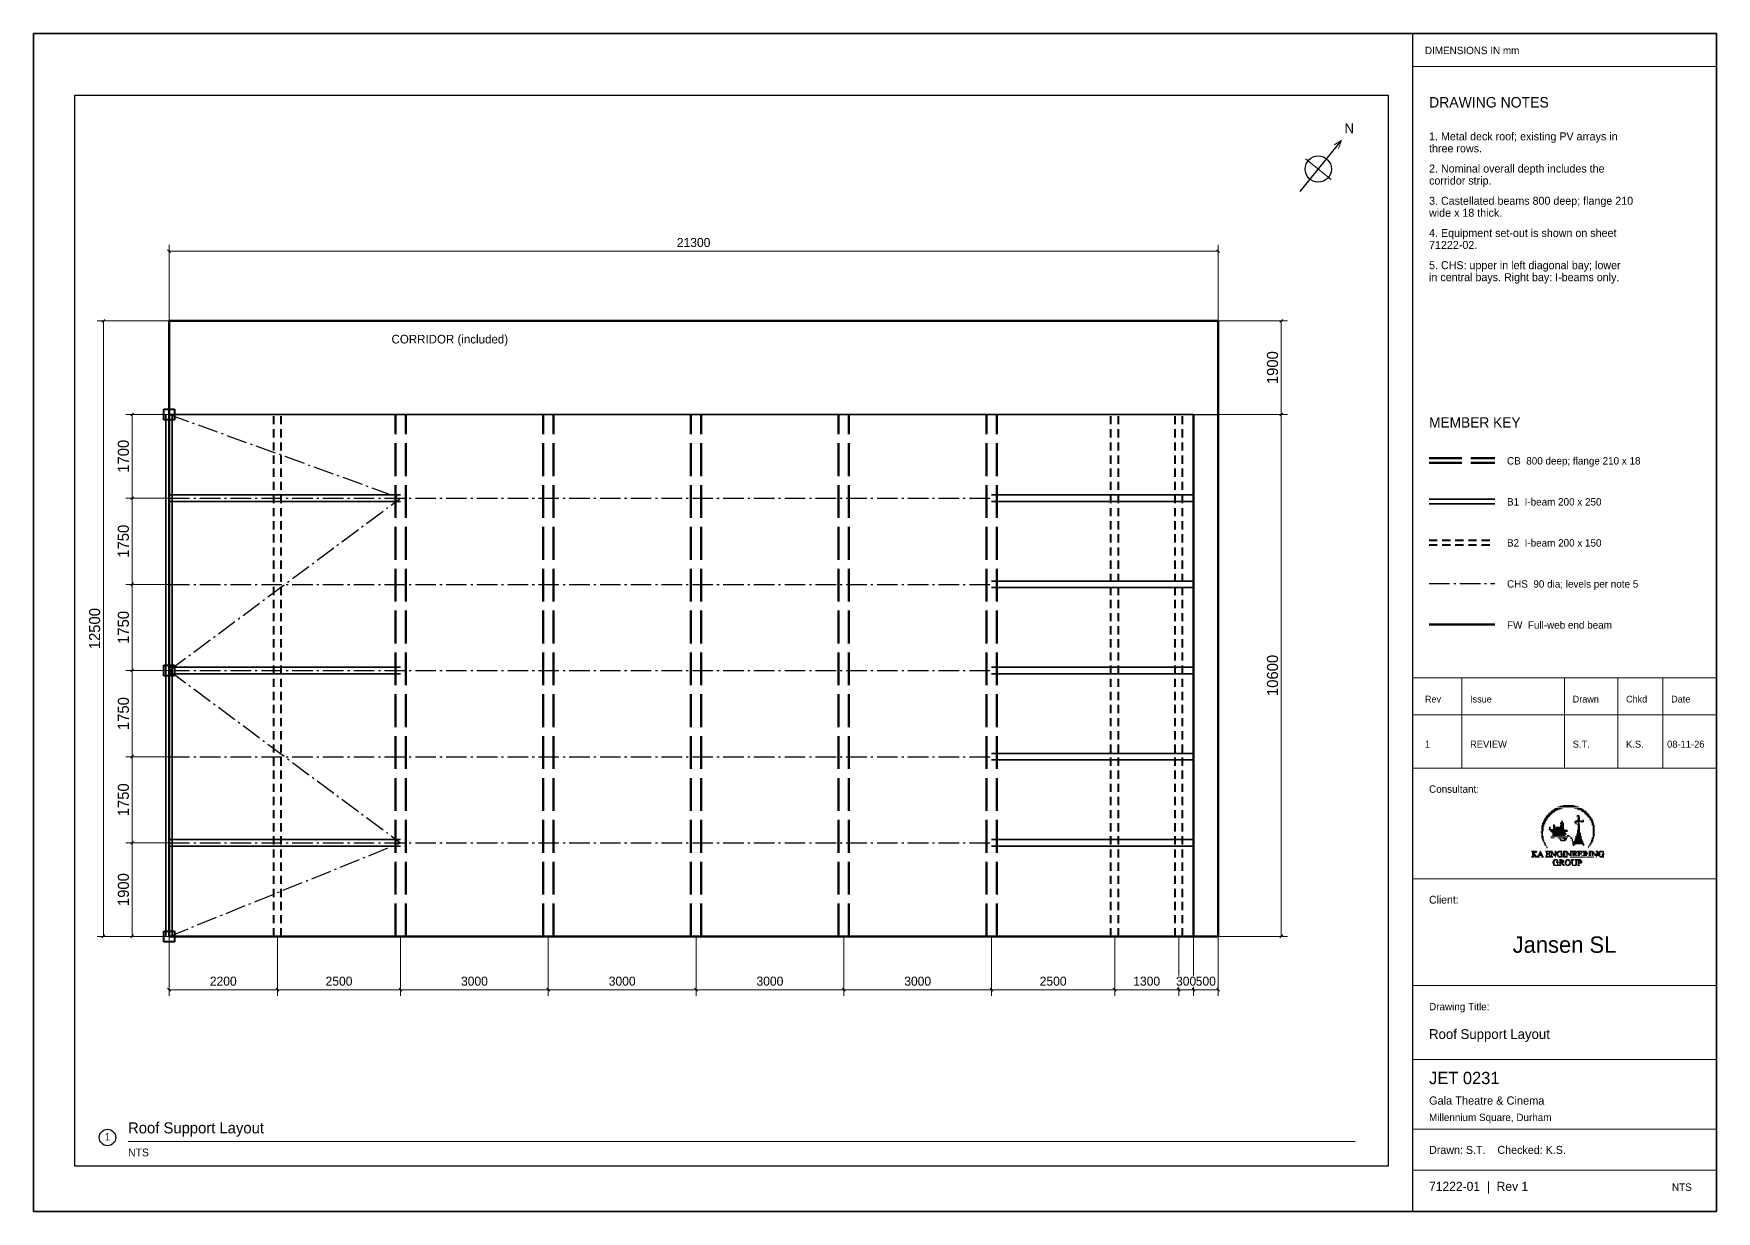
# Model space of a CAD drawing. Header units: millimetres. Extents: x 5 to 1315, y 5 to 292.
# Drawn here: x 5 to 415, y 5 to 292 of the extents above; entities that cross this region are included whole.
import ezdxf
from ezdxf.enums import TextEntityAlignment as Align

# ---------------------------------------------------------------- set-up
doc = ezdxf.new("R2010")
doc.units = ezdxf.units.MM
for name, pattern in [('B2_SHORT_DASH', [3.2, 2, -1.2]), ('CB_LONG_DASH', [10.2, 8, -2.2]), ('CHS_DASH_DOT', [7.5, 5, -1, 0.5, -1])]:
    doc.linetypes.add(name, pattern=pattern)
for name, color, linetype in [('B2_BEAMS', 7, 'Continuous'), ('CASTELLATED', 7, 'Continuous'), ('CHS_BRACES', 7, 'Continuous'), ('DIMENSIONS', 7, 'Continuous'), ('EXISTING', 7, 'Continuous'), ('FRAME', 7, 'Continuous'), ('FULL_WEB', 7, 'Continuous'), ('I_BEAMS', 7, 'Continuous'), ('REFERENCE', 7, 'Continuous'), ('TEXT', 7, 'Continuous')]:
    doc.layers.add(name, color=color, linetype=linetype)

# ---------------------------------------------------------------- blocks, each defined once
blk = doc.blocks.new('SHEET_01')
at = {"layer": 'B2_BEAMS', "color": 7, "linetype": 'B2_SHORT_DASH', "lineweight": 40}
for p, q in [((63.5, 72), (63.5, 199.2)), ((65.3, 72), (65.3, 199.2)), ((267.5, 72), (267.5, 199.2)), ((269.3, 72), (269.3, 199.2)), ((283.1, 72), (283.1, 199.2)), ((284.9, 72), (284.9, 199.2)), ((345, 168.55), (361, 168.55)), ((345, 167.45), (361, 167.45))]:
    blk.add_line(p, q, dxfattribs=at)
at = {"layer": 'CASTELLATED', "color": 7, "linetype": 'CB_LONG_DASH', "lineweight": 50}
for p, q in [((93.14, 72), (93.14, 199.2)), ((95.66, 72), (95.66, 199.2)), ((129.14, 72), (129.14, 199.2)), ((131.66, 72), (131.66, 199.2)), ((165.14, 72), (165.14, 199.2)), ((167.66, 72), (167.66, 199.2)), ((201.14, 72), (201.14, 199.2)), ((203.66, 72), (203.66, 199.2)), ((237.14, 72), (237.14, 199.2)), ((239.66, 72), (239.66, 199.2)), ((345, 188.55), (361, 188.55)), ((345, 187.45), (361, 187.45))]:
    blk.add_line(p, q, dxfattribs=at)
at = {"layer": 'CHS_BRACES', "color": 7, "linetype": 'CHS_DASH_DOT', "lineweight": 30}
for p, q in [((38, 199.2), (94.4, 178.8)), ((38, 178.8), (238.4, 178.8)), ((38, 136.8), (94.4, 178.8)), ((38, 157.8), (238.4, 157.8)), ((345, 158), (361, 158)), ((38, 136.8), (238.4, 136.8)), ((38, 136.8), (94.4, 94.8)), ((38, 115.8), (238.4, 115.8)), ((38, 94.8), (238.4, 94.8)), ((38, 72), (94.4, 94.8))]:
    blk.add_line(p, q, dxfattribs=at)
at = {"layer": 'DIMENSIONS', "color": 7, "linetype": 'Continuous', "lineweight": 13}
for p, q in [((37.65, 239.35), (38.35, 238.65)), ((38, 222), (38, 240.5)), ((38, 239), (293.6, 239)), ((293.25, 239.35), (293.95, 238.65)), ((293.6, 222), (293.6, 240.5)), ((38, 222), (20.5, 222)), ((21.65, 221.65), (22.35, 222.35)), ((22, 222), (22, 72)), ((293.6, 222), (310.5, 222)), ((308.65, 221.65), (309.35, 222.35)), ((309, 199.2), (309, 222)), ((38, 199.2), (27.5, 199.2)), ((28.65, 198.85), (29.35, 199.55)), ((29, 178.8), (29, 199.2)), ((293.6, 199.2), (310.5, 199.2)), ((293.6, 199.2), (310.5, 199.2)), ((308.65, 198.85), (309.35, 199.55)), ((308.65, 198.85), (309.35, 199.55)), ((309, 72), (309, 199.2)), ((38, 178.8), (27.5, 178.8)), ((38, 178.8), (27.5, 178.8)), ((28.65, 178.45), (29.35, 179.15)), ((28.65, 178.45), (29.35, 179.15)), ((29, 157.8), (29, 178.8)), ((38, 157.8), (27.5, 157.8)), ((38, 157.8), (27.5, 157.8)), ((28.65, 157.45), (29.35, 158.15)), ((28.65, 157.45), (29.35, 158.15)), ((29, 136.8), (29, 157.8)), ((38, 136.8), (27.5, 136.8)), ((38, 136.8), (27.5, 136.8)), ((28.65, 136.45), (29.35, 137.15)), ((28.65, 136.45), (29.35, 137.15)), ((29, 115.8), (29, 136.8)), ((38, 115.8), (27.5, 115.8)), ((38, 115.8), (27.5, 115.8)), ((28.65, 115.45), (29.35, 116.15)), ((28.65, 115.45), (29.35, 116.15)), ((29, 94.8), (29, 115.8)), ((38, 94.8), (27.5, 94.8)), ((38, 94.8), (27.5, 94.8)), ((28.65, 94.45), (29.35, 95.15)), ((28.65, 94.45), (29.35, 95.15)), ((29, 72), (29, 94.8)), ((38, 72), (20.5, 72)), ((21.65, 71.65), (22.35, 72.35)), ((38, 72), (27.5, 72)), ((28.65, 71.65), (29.35, 72.35)), ((38, 72), (38, 57.5)), ((64.4, 72), (64.4, 57.5)), ((64.4, 72), (64.4, 57.5)), ((94.4, 72), (94.4, 57.5)), ((94.4, 72), (94.4, 57.5)), ((130.4, 72), (130.4, 57.5)), ((130.4, 72), (130.4, 57.5)), ((166.4, 72), (166.4, 57.5)), ((166.4, 72), (166.4, 57.5)), ((202.4, 72), (202.4, 57.5)), ((202.4, 72), (202.4, 57.5)), ((238.4, 72), (238.4, 57.5)), ((238.4, 72), (238.4, 57.5)), ((268.4, 72), (268.4, 57.5)), ((268.4, 72), (268.4, 57.5)), ((284, 72), (284, 62.48)), ((284, 72), (284, 62.48)), ((287.6, 72), (287.6, 62.48)), ((287.6, 72), (287.6, 62.48)), ((293.6, 72), (310.5, 72)), ((293.6, 72), (293.6, 57.5)), ((308.65, 71.65), (309.35, 72.35)), ((37.65, 59.35), (38.35, 58.65)), ((38, 59), (64.4, 59)), ((64.05, 59.35), (64.75, 58.65)), ((64.05, 59.35), (64.75, 58.65)), ((64.4, 59), (94.4, 59)), ((94.05, 59.35), (94.75, 58.65)), ((94.05, 59.35), (94.75, 58.65)), ((94.4, 59), (130.4, 59)), ((130.05, 59.35), (130.75, 58.65)), ((130.05, 59.35), (130.75, 58.65)), ((130.4, 59), (166.4, 59)), ((166.05, 59.35), (166.75, 58.65)), ((166.05, 59.35), (166.75, 58.65)), ((166.4, 59), (202.4, 59)), ((202.05, 59.35), (202.75, 58.65)), ((202.05, 59.35), (202.75, 58.65)), ((202.4, 59), (238.4, 59)), ((238.05, 59.35), (238.75, 58.65)), ((238.05, 59.35), (238.75, 58.65)), ((238.4, 59), (268.4, 59)), ((268.05, 59.35), (268.75, 58.65)), ((268.05, 59.35), (268.75, 58.65)), ((268.4, 59), (284, 59)), ((283.65, 59.35), (284.35, 58.65)), ((283.65, 59.35), (284.35, 58.65)), ((284, 59.75), (284, 57.5)), ((284, 59.75), (284, 57.5)), ((284, 59), (287.6, 59)), ((287.25, 59.35), (287.95, 58.65)), ((287.25, 59.35), (287.95, 58.65)), ((287.6, 59.75), (287.6, 57.5)), ((287.6, 59.75), (287.6, 57.5)), ((287.6, 59), (293.6, 59)), ((293.25, 59.35), (293.95, 58.65))]:
    blk.add_line(p, q, dxfattribs=at)
at = {"layer": 'EXISTING', "color": 7, "linetype": 'Continuous', "lineweight": 70}
for p, q in [((293.6, 222), (38, 222)), ((38, 222), (38, 72)), ((293.6, 72), (293.6, 222)), ((38, 72), (293.6, 72))]:
    blk.add_line(p, q, dxfattribs=at)
at = {"layer": 'FRAME', "color": 7, "linetype": 'Continuous', "lineweight": 35}
for p, q in [((5, 292), (415, 292)), ((5, 5), (5, 292)), ((415, 292), (415, 5)), ((415, 5), (5, 5))]:
    blk.add_line(p, q, dxfattribs=at)
at = {"layer": 'FRAME', "color": 7, "linetype": 'Continuous', "lineweight": 30}
blk.add_line((341, 292), (341, 5), dxfattribs=at)
at = {"layer": 'FRAME', "color": 7, "linetype": 'Continuous', "lineweight": 18}
blk.add_line((341, 284), (415, 284), dxfattribs=at)
at = {"layer": 'FRAME', "color": 7, "linetype": 'Continuous', "lineweight": 25}
for p, q in [((15, 277), (335, 277)), ((15, 16), (15, 277)), ((335, 277), (335, 16)), ((313.59, 253.56), (323.66, 265.99)), ((335, 16), (15, 16))]:
    blk.add_line(p, q, dxfattribs=at)
at = {"layer": 'FRAME', "color": 7, "linetype": 'Continuous', "lineweight": 20}
for p, q in [((323.66, 265.99), (321.86, 264.88)), ((323.66, 265.99), (322.95, 264)), ((341, 135), (415, 135)), ((341, 126), (415, 126)), ((341, 113), (415, 113)), ((341, 86), (415, 86)), ((341, 60), (415, 60)), ((341, 42), (415, 42)), ((341, 25), (415, 25)), ((341, 15), (415, 15))]:
    blk.add_line(p, q, dxfattribs=at)
at = {"layer": 'FRAME', "color": 7, "linetype": 'Continuous', "lineweight": 15}
for p, q in [((314.89, 261.52), (321.11, 256.48)), ((353, 135), (353, 113)), ((378, 135), (378, 113)), ((391, 135), (391, 113)), ((402, 135), (402, 113)), ((28, 22), (327, 22))]:
    blk.add_line(p, q, dxfattribs=at)
at = {"layer": 'FRAME', "color": 7, "linetype": 'Continuous', "lineweight": 40}
for p, q in [((36.7, 200.5), (39.3, 200.5)), ((36.7, 197.9), (36.7, 200.5)), ((39.3, 197.9), (36.7, 197.9)), ((39.3, 200.5), (39.3, 197.9)), ((36.7, 138.1), (39.3, 138.1)), ((36.7, 135.5), (36.7, 138.1)), ((39.3, 135.5), (36.7, 135.5)), ((39.3, 138.1), (39.3, 135.5)), ((36.7, 73.3), (39.3, 73.3)), ((36.7, 70.7), (36.7, 73.3)), ((39.3, 70.7), (36.7, 70.7)), ((39.3, 73.3), (39.3, 70.7))]:
    blk.add_line(p, q, dxfattribs=at)
at = {"layer": 'FRAME'}
for centre, radius in [((318, 259), 3.2), ((23, 23), 2)]:
    blk.add_circle(centre, radius, dxfattribs=at)
at = {"layer": 'FRAME', "color": 7}
for points in [[(374.63, 102.54), (375.76, 102.54), (374.63, 102.36), (375.76, 102.36)], [(374.82, 102.73), (376.14, 102.73), (374.82, 102.54), (376.14, 102.54)], [(375.01, 102.92), (376.52, 102.92), (375.01, 102.73), (376.52, 102.73)], [(375.38, 103.11), (377.08, 103.11), (375.38, 102.92), (377.08, 102.92)], [(375.57, 103.3), (377.65, 103.3), (375.57, 103.11), (377.65, 103.11)], [(375.95, 103.49), (381.81, 103.49), (375.95, 103.3), (381.81, 103.3)], [(376.33, 103.68), (381.43, 103.68), (376.33, 103.49), (381.43, 103.49)], [(376.89, 103.87), (380.86, 103.87), (376.89, 103.68), (380.86, 103.68)], [(377.65, 104.06), (380.29, 104.06), (377.65, 103.87), (380.29, 103.87)], [(380.29, 103.3), (382.18, 103.3), (380.29, 103.11), (382.18, 103.11)], [(381.05, 103.11), (382.56, 103.11), (381.05, 102.92), (382.56, 102.92)], [(381.43, 102.92), (382.75, 102.92), (381.43, 102.73), (382.75, 102.73)], [(381.99, 102.73), (383.13, 102.73), (381.99, 102.54), (383.13, 102.54)], [(382.18, 102.54), (383.32, 102.54), (382.18, 102.36), (383.32, 102.36)], [(372.36, 99.14), (373.12, 99.14), (372.36, 98.96), (373.12, 98.96)], [(372.36, 98.96), (373.12, 98.96), (372.36, 98.77), (373.12, 98.77)], [(372.36, 98.77), (372.93, 98.77), (372.36, 98.58), (372.93, 98.58)], [(372.36, 98.58), (372.93, 98.58), (372.36, 98.39), (372.93, 98.39)], [(372.55, 99.71), (373.31, 99.71), (372.55, 99.52), (373.31, 99.52)], [(372.55, 99.52), (373.31, 99.52), (372.55, 99.33), (373.31, 99.33)], [(372.55, 99.33), (373.12, 99.33), (372.55, 99.14), (373.12, 99.14)], [(372.74, 100.09), (373.49, 100.09), (372.74, 99.9), (373.49, 99.9)], [(372.74, 99.9), (373.31, 99.9), (372.74, 99.71), (373.31, 99.71)], [(372.93, 100.47), (373.68, 100.47), (372.93, 100.28), (373.68, 100.28)], [(372.93, 100.28), (373.68, 100.28), (372.93, 100.09), (373.68, 100.09)], [(373.12, 100.84), (373.87, 100.84), (373.12, 100.66), (373.87, 100.66)], [(373.12, 100.66), (373.87, 100.66), (373.12, 100.47), (373.87, 100.47)], [(373.31, 101.22), (374.25, 101.22), (373.31, 101.03), (374.25, 101.03)], [(373.31, 101.03), (374.06, 101.03), (373.31, 100.84), (374.06, 100.84)], [(373.49, 101.41), (374.44, 101.41), (373.49, 101.22), (374.44, 101.22)], [(373.68, 101.6), (374.63, 101.6), (373.68, 101.41), (374.63, 101.41)], [(373.87, 101.79), (374.82, 101.79), (373.87, 101.6), (374.82, 101.6)], [(374.06, 102.17), (375.19, 102.17), (374.06, 101.98), (375.19, 101.98)], [(374.06, 101.98), (375.01, 101.98), (374.06, 101.79), (375.01, 101.79)], [(374.25, 98.77), (374.63, 98.77), (374.25, 98.58), (374.63, 98.58)], [(374.25, 98.58), (374.63, 98.58), (374.25, 98.39), (374.63, 98.39)], [(374.44, 102.36), (375.57, 102.36), (374.44, 102.17), (375.57, 102.17)], [(375.19, 99.33), (375.57, 99.33), (375.19, 99.14), (375.57, 99.14)], [(375.19, 99.14), (375.76, 99.14), (375.19, 98.96), (375.76, 98.96)], [(375.19, 98.96), (375.76, 98.96), (375.19, 98.77), (375.76, 98.77)], [(375.19, 98.77), (375.76, 98.77), (375.19, 98.58), (375.76, 98.58)], [(375.19, 98.58), (377.84, 98.58), (375.19, 98.39), (377.84, 98.39)], [(375.95, 98.77), (377.84, 98.77), (375.95, 98.58), (377.84, 98.58)], [(376.89, 99.71), (377.84, 99.71), (376.89, 99.52), (377.84, 99.52)], [(376.89, 99.52), (377.84, 99.52), (376.89, 99.33), (377.84, 99.33)], [(376.89, 99.14), (377.84, 99.14), (376.89, 98.96), (377.84, 98.96)], [(376.89, 98.96), (377.84, 98.96), (376.89, 98.77), (377.84, 98.77)], [(377.08, 99.9), (377.65, 99.9), (377.08, 99.71), (377.65, 99.71)], [(377.08, 99.33), (377.84, 99.33), (377.08, 99.14), (377.84, 99.14)], [(377.27, 100.28), (377.46, 100.28), (377.27, 100.09), (377.46, 100.09)], [(377.27, 100.09), (377.65, 100.09), (377.27, 99.9), (377.65, 99.9)], [(380.29, 99.9), (381.05, 99.9), (380.29, 99.71), (381.05, 99.71)], [(380.48, 100.09), (382.75, 100.09), (380.48, 99.9), (382.75, 99.9)], [(380.48, 99.71), (380.86, 99.71), (380.48, 99.52), (380.86, 99.52)], [(380.67, 100.28), (382.18, 100.28), (380.67, 100.09), (382.18, 100.09)], [(380.67, 99.52), (381.05, 99.52), (380.67, 99.33), (381.05, 99.33)], [(380.86, 101.41), (381.62, 101.41), (380.86, 101.22), (381.62, 101.22)], [(381.05, 101.6), (381.62, 101.6), (381.05, 101.41), (381.62, 101.41)], [(381.05, 100.47), (381.81, 100.47), (381.05, 100.28), (381.81, 100.28)], [(381.05, 99.33), (381.81, 99.33), (381.05, 99.14), (381.81, 99.14)], [(381.24, 101.22), (381.81, 101.22), (381.24, 101.03), (381.81, 101.03)], [(381.24, 101.03), (381.81, 101.03), (381.24, 100.84), (381.81, 100.84)], [(381.24, 100.84), (381.81, 100.84), (381.24, 100.66), (381.81, 100.66)], [(381.24, 100.66), (381.81, 100.66), (381.24, 100.47), (381.81, 100.47)], [(381.24, 99.9), (381.62, 99.9), (381.24, 99.71), (381.62, 99.71)], [(381.24, 99.71), (381.81, 99.71), (381.24, 99.52), (381.81, 99.52)], [(381.24, 99.52), (381.62, 99.52), (381.24, 99.33), (381.62, 99.33)], [(381.24, 99.14), (381.81, 99.14), (381.24, 98.96), (381.81, 98.96)], [(381.24, 98.96), (381.81, 98.96), (381.24, 98.77), (381.81, 98.77)], [(381.24, 98.77), (381.81, 98.77), (381.24, 98.58), (381.81, 98.58)], [(381.24, 98.58), (381.81, 98.58), (381.24, 98.39), (381.81, 98.39)], [(381.99, 99.9), (382.56, 99.9), (381.99, 99.71), (382.56, 99.71)], [(382.37, 100.47), (382.75, 100.47), (382.37, 100.28), (382.75, 100.28)], [(382.37, 100.28), (382.75, 100.28), (382.37, 100.09), (382.75, 100.09)], [(382.56, 102.36), (383.51, 102.36), (382.56, 102.17), (383.51, 102.17)], [(382.75, 102.17), (383.69, 102.17), (382.75, 101.98), (383.69, 101.98)], [(382.94, 101.98), (383.88, 101.98), (382.94, 101.79), (383.88, 101.79)], [(383.13, 101.79), (384.07, 101.79), (383.13, 101.6), (384.07, 101.6)], [(383.32, 101.6), (384.07, 101.6), (383.32, 101.41), (384.07, 101.41)], [(383.51, 101.41), (384.26, 101.41), (383.51, 101.22), (384.26, 101.22)], [(383.69, 101.22), (384.45, 101.22), (383.69, 101.03), (384.45, 101.03)], [(383.88, 101.03), (384.64, 101.03), (383.88, 100.84), (384.64, 100.84)], [(384.07, 100.84), (384.64, 100.84), (384.07, 100.66), (384.64, 100.66)], [(384.07, 100.66), (384.83, 100.66), (384.07, 100.47), (384.83, 100.47)], [(384.26, 100.47), (384.83, 100.47), (384.26, 100.28), (384.83, 100.28)], [(384.26, 100.28), (385.02, 100.28), (384.26, 100.09), (385.02, 100.09)], [(384.45, 100.09), (385.02, 100.09), (384.45, 99.9), (385.02, 99.9)], [(384.45, 99.9), (385.02, 99.9), (384.45, 99.71), (385.02, 99.71)], [(384.64, 99.71), (385.21, 99.71), (384.64, 99.52), (385.21, 99.52)], [(384.64, 99.52), (385.21, 99.52), (384.64, 99.33), (385.21, 99.33)], [(384.64, 99.33), (385.21, 99.33), (384.64, 99.14), (385.21, 99.14)], [(384.64, 99.14), (385.39, 99.14), (384.64, 98.96), (385.39, 98.96)], [(384.83, 98.96), (385.39, 98.96), (384.83, 98.77), (385.39, 98.77)], [(384.83, 98.77), (385.39, 98.77), (384.83, 98.58), (385.39, 98.58)], [(384.83, 98.58), (385.39, 98.58), (384.83, 98.39), (385.39, 98.39)], [(372.17, 97.63), (372.74, 97.63), (372.17, 97.44), (372.74, 97.44)], [(372.17, 97.44), (372.74, 97.44), (372.17, 97.26), (372.74, 97.26)], [(372.36, 98.39), (372.93, 98.39), (372.36, 98.2), (372.93, 98.2)], [(372.36, 98.2), (372.93, 98.2), (372.36, 98.01), (372.93, 98.01)], [(372.36, 98.01), (372.93, 98.01), (372.36, 97.82), (372.93, 97.82)], [(372.36, 97.82), (372.93, 97.82), (372.36, 97.63), (372.93, 97.63)], [(372.36, 97.26), (372.74, 97.26), (372.36, 97.07), (372.74, 97.07)], [(372.36, 97.07), (372.74, 97.07), (372.36, 96.88), (372.74, 96.88)], [(372.36, 96.88), (372.74, 96.88), (372.36, 96.69), (372.74, 96.69)], [(372.36, 96.69), (372.74, 96.69), (372.36, 96.5), (372.74, 96.5)], [(372.36, 96.5), (372.93, 96.5), (372.36, 96.31), (372.93, 96.31)], [(372.36, 96.31), (372.93, 96.31), (372.36, 96.12), (372.93, 96.12)], [(372.36, 96.12), (372.93, 96.12), (372.36, 95.93), (372.93, 95.93)], [(372.55, 95.93), (372.93, 95.93), (372.55, 95.74), (372.93, 95.74)], [(372.55, 95.74), (372.93, 95.74), (372.55, 95.56), (372.93, 95.56)], [(372.55, 95.56), (373.12, 95.56), (372.55, 95.37), (373.12, 95.37)], [(372.74, 95.37), (373.12, 95.37), (372.74, 95.18), (373.12, 95.18)], [(372.74, 95.18), (373.12, 95.18), (372.74, 94.99), (373.12, 94.99)], [(372.93, 94.99), (373.31, 94.99), (372.93, 94.8), (373.31, 94.8)], [(372.93, 94.8), (373.31, 94.8), (372.93, 94.61), (373.31, 94.61)], [(373.12, 94.61), (373.49, 94.61), (373.12, 94.42), (373.49, 94.42)], [(373.12, 94.42), (373.49, 94.42), (373.12, 94.23), (373.49, 94.23)], [(374.06, 98.2), (378.03, 98.2), (374.06, 98.01), (378.03, 98.01)], [(374.25, 98.39), (374.63, 98.39), (374.25, 98.2), (374.63, 98.2)], [(374.25, 98.01), (378.78, 98.01), (374.25, 97.82), (378.78, 97.82)], [(374.44, 97.82), (378.78, 97.82), (374.44, 97.63), (378.78, 97.63)], [(374.44, 96.31), (379.73, 96.31), (374.44, 96.12), (379.73, 96.12)], [(374.63, 97.63), (378.78, 97.63), (374.63, 97.44), (378.78, 97.44)], [(374.63, 96.5), (379.54, 96.5), (374.63, 96.31), (379.54, 96.31)], [(374.63, 96.12), (375.57, 96.12), (374.63, 95.93), (375.57, 95.93)], [(374.82, 97.44), (378.22, 97.44), (374.82, 97.26), (378.22, 97.26)], [(375.01, 97.26), (378.41, 97.26), (375.01, 97.07), (378.41, 97.07)], [(375.01, 97.07), (378.41, 97.07), (375.01, 96.88), (378.41, 96.88)], [(375.01, 96.88), (378.41, 96.88), (375.01, 96.69), (378.41, 96.69)], [(375.01, 96.69), (378.22, 96.69), (375.01, 96.5), (378.22, 96.5)], [(375.19, 98.39), (377.84, 98.39), (375.19, 98.2), (377.84, 98.2)], [(376.33, 96.12), (378.78, 96.12), (376.33, 95.93), (378.78, 95.93)], [(376.71, 95.93), (377.08, 95.93), (376.71, 95.74), (377.08, 95.74)], [(376.71, 95.74), (377.27, 95.74), (376.71, 95.56), (377.27, 95.56)], [(376.89, 95.56), (378.41, 95.56), (376.89, 95.37), (378.41, 95.37)], [(377.08, 95.37), (378.22, 95.37), (377.08, 95.18), (378.22, 95.18)], [(377.46, 95.93), (378.59, 95.93), (377.46, 95.74), (378.59, 95.74)], [(377.84, 95.74), (378.59, 95.74), (377.84, 95.56), (378.59, 95.56)], [(378.59, 96.69), (379.16, 96.69), (378.59, 96.5), (379.16, 96.5)], [(379.35, 96.12), (379.92, 96.12), (379.35, 95.93), (379.92, 95.93)], [(379.54, 95.93), (379.92, 95.93), (379.54, 95.74), (379.92, 95.74)], [(379.73, 95.74), (380.11, 95.74), (379.73, 95.56), (380.11, 95.56)], [(379.73, 95.56), (380.11, 95.56), (379.73, 95.37), (380.11, 95.37)], [(379.73, 95.37), (380.11, 95.37), (379.73, 95.18), (380.11, 95.18)], [(379.92, 95.18), (382.56, 95.18), (379.92, 94.99), (382.56, 94.99)], [(379.92, 94.99), (382.56, 94.99), (379.92, 94.8), (382.56, 94.8)], [(379.92, 94.8), (382.75, 94.8), (379.92, 94.61), (382.75, 94.61)], [(379.92, 94.61), (382.75, 94.61), (379.92, 94.42), (382.75, 94.42)], [(379.92, 94.42), (380.67, 94.42), (379.92, 94.23), (380.67, 94.23)], [(380.29, 95.37), (382.56, 95.37), (380.29, 95.18), (382.56, 95.18)], [(380.48, 95.93), (382.18, 95.93), (380.48, 95.74), (382.18, 95.74)], [(380.48, 95.74), (382.37, 95.74), (380.48, 95.56), (382.37, 95.56)], [(380.48, 95.56), (382.37, 95.56), (380.48, 95.37), (382.37, 95.37)], [(380.67, 96.5), (382.18, 96.5), (380.67, 96.31), (382.18, 96.31)], [(380.67, 96.31), (382.18, 96.31), (380.67, 96.12), (382.18, 96.12)], [(380.67, 96.12), (382.18, 96.12), (380.67, 95.93), (382.18, 95.93)], [(380.86, 97.07), (381.99, 97.07), (380.86, 96.88), (381.99, 96.88)], [(380.86, 96.88), (381.99, 96.88), (380.86, 96.69), (381.99, 96.69)], [(380.86, 96.69), (381.99, 96.69), (380.86, 96.5), (381.99, 96.5)], [(381.05, 98.01), (381.81, 98.01), (381.05, 97.82), (381.81, 97.82)], [(381.05, 97.82), (381.81, 97.82), (381.05, 97.63), (381.81, 97.63)], [(381.05, 97.63), (381.81, 97.63), (381.05, 97.44), (381.81, 97.44)], [(381.05, 97.44), (381.81, 97.44), (381.05, 97.26), (381.81, 97.26)], [(381.05, 97.26), (381.99, 97.26), (381.05, 97.07), (381.99, 97.07)], [(381.24, 98.39), (381.81, 98.39), (381.24, 98.2), (381.81, 98.2)], [(381.24, 98.2), (381.81, 98.2), (381.24, 98.01), (381.81, 98.01)], [(382.37, 94.42), (382.94, 94.42), (382.37, 94.23), (382.94, 94.23)], [(384.07, 94.61), (384.64, 94.61), (384.07, 94.42), (384.64, 94.42)], [(384.07, 94.42), (384.45, 94.42), (384.07, 94.23), (384.45, 94.23)], [(384.26, 94.99), (384.83, 94.99), (384.26, 94.8), (384.83, 94.8)], [(384.26, 94.8), (384.64, 94.8), (384.26, 94.61), (384.64, 94.61)], [(384.45, 95.56), (385.02, 95.56), (384.45, 95.37), (385.02, 95.37)], [(384.45, 95.37), (385.02, 95.37), (384.45, 95.18), (385.02, 95.18)], [(384.45, 95.18), (384.83, 95.18), (384.45, 94.99), (384.83, 94.99)], [(384.64, 96.12), (385.21, 96.12), (384.64, 95.93), (385.21, 95.93)], [(384.64, 95.93), (385.21, 95.93), (384.64, 95.74), (385.21, 95.74)], [(384.64, 95.74), (385.02, 95.74), (384.64, 95.56), (385.02, 95.56)], [(384.83, 98.39), (385.39, 98.39), (384.83, 98.2), (385.39, 98.2)], [(384.83, 98.2), (385.39, 98.2), (384.83, 98.01), (385.39, 98.01)], [(384.83, 98.01), (385.39, 98.01), (384.83, 97.82), (385.39, 97.82)], [(384.83, 97.82), (385.39, 97.82), (384.83, 97.63), (385.39, 97.63)], [(384.83, 97.63), (385.39, 97.63), (384.83, 97.44), (385.39, 97.44)], [(384.83, 97.44), (385.39, 97.44), (384.83, 97.26), (385.39, 97.26)], [(384.83, 97.26), (385.39, 97.26), (384.83, 97.07), (385.39, 97.07)], [(384.83, 97.07), (385.39, 97.07), (384.83, 96.88), (385.39, 96.88)], [(384.83, 96.88), (385.39, 96.88), (384.83, 96.69), (385.39, 96.69)], [(384.83, 96.69), (385.39, 96.69), (384.83, 96.5), (385.39, 96.5)], [(384.83, 96.5), (385.39, 96.5), (384.83, 96.31), (385.39, 96.31)], [(384.83, 96.31), (385.21, 96.31), (384.83, 96.12), (385.21, 96.12)], [(369.91, 92.91), (371.23, 92.91), (369.91, 92.72), (371.23, 92.72)], [(369.91, 92.72), (371.42, 92.72), (369.91, 92.53), (371.42, 92.53)], [(369.91, 91.59), (371.98, 91.59), (369.91, 91.4), (371.98, 91.4)], [(369.91, 91.4), (370.66, 91.4), (369.91, 91.21), (370.66, 91.21)], [(370.09, 92.53), (371.23, 92.53), (370.09, 92.34), (371.23, 92.34)], [(370.09, 92.34), (370.85, 92.34), (370.09, 92.16), (370.85, 92.16)], [(370.09, 92.16), (370.85, 92.16), (370.09, 91.97), (370.85, 91.97)], [(370.09, 91.97), (371.04, 91.97), (370.09, 91.78), (371.04, 91.78)], [(370.09, 91.78), (371.23, 91.78), (370.09, 91.59), (371.23, 91.59)], [(370.85, 91.4), (371.98, 91.4), (370.85, 91.21), (371.98, 91.21)], [(371.42, 91.78), (372.74, 91.78), (371.42, 91.59), (372.74, 91.59)], [(371.61, 92.16), (372.55, 92.16), (371.61, 91.97), (372.55, 91.97)], [(371.61, 91.97), (372.74, 91.97), (371.61, 91.78), (372.74, 91.78)], [(371.79, 92.53), (372.55, 92.53), (371.79, 92.34), (372.55, 92.34)], [(371.79, 92.34), (372.55, 92.34), (371.79, 92.16), (372.55, 92.16)], [(371.98, 92.91), (372.17, 92.91), (371.98, 92.72), (372.17, 92.72)], [(371.98, 92.72), (372.36, 92.72), (371.98, 92.53), (372.36, 92.53)], [(372.36, 91.59), (372.93, 91.59), (372.36, 91.4), (372.93, 91.4)], [(372.36, 91.4), (372.93, 91.4), (372.36, 91.21), (372.93, 91.21)], [(373.31, 94.23), (373.68, 94.23), (373.31, 94.04), (373.68, 94.04)], [(373.31, 92.91), (375.01, 92.91), (373.31, 92.72), (375.01, 92.72)], [(373.31, 92.72), (375.19, 92.72), (373.31, 92.53), (375.19, 92.53)], [(373.31, 91.78), (373.87, 91.78), (373.31, 91.59), (373.87, 91.59)], [(373.31, 91.59), (375.19, 91.59), (373.31, 91.4), (375.19, 91.4)], [(373.31, 91.4), (375.19, 91.4), (373.31, 91.21), (375.19, 91.21)], [(373.49, 94.04), (373.68, 94.04), (373.49, 93.86), (373.68, 93.86)], [(373.49, 93.86), (373.87, 93.86), (373.49, 93.67), (373.87, 93.67)], [(373.49, 92.53), (373.87, 92.53), (373.49, 92.34), (373.87, 92.34)], [(373.49, 92.34), (374.44, 92.34), (373.49, 92.16), (374.44, 92.16)], [(373.49, 92.16), (374.44, 92.16), (373.49, 91.97), (374.44, 91.97)], [(373.49, 91.97), (373.87, 91.97), (373.49, 91.78), (373.87, 91.78)], [(373.68, 93.67), (373.87, 93.67), (373.68, 93.48), (373.87, 93.48)], [(374.06, 91.97), (374.44, 91.97), (374.06, 91.78), (374.44, 91.78)], [(374.25, 92.53), (375.38, 92.53), (374.25, 92.34), (375.38, 92.34)], [(374.25, 91.78), (375.01, 91.78), (374.25, 91.59), (375.01, 91.59)], [(374.63, 92.34), (375.38, 92.34), (374.63, 92.16), (375.38, 92.16)], [(374.63, 92.16), (376.52, 92.16), (374.63, 91.97), (376.52, 91.97)], [(374.63, 91.97), (375.01, 91.97), (374.63, 91.78), (375.01, 91.78)], [(375.01, 90.27), (375.57, 90.27), (375.01, 90.08), (375.57, 90.08)], [(375.19, 91.97), (376.52, 91.97), (375.19, 91.78), (376.52, 91.78)], [(375.19, 90.64), (376.52, 90.64), (375.19, 90.46), (376.52, 90.46)], [(375.19, 90.46), (375.76, 90.46), (375.19, 90.27), (375.76, 90.27)], [(375.38, 91.78), (375.95, 91.78), (375.38, 91.59), (375.95, 91.59)], [(375.38, 90.83), (376.33, 90.83), (375.38, 90.64), (376.33, 90.64)], [(375.57, 92.91), (375.95, 92.91), (375.57, 92.72), (375.95, 92.72)], [(375.57, 92.72), (377.46, 92.72), (375.57, 92.53), (377.46, 92.53)], [(375.57, 92.53), (376.71, 92.53), (375.57, 92.34), (376.71, 92.34)], [(375.57, 92.34), (376.52, 92.34), (375.57, 92.16), (376.52, 92.16)], [(375.57, 91.59), (375.95, 91.59), (375.57, 91.4), (375.95, 91.4)], [(375.76, 91.4), (375.95, 91.4), (375.76, 91.21), (375.95, 91.21)], [(375.95, 90.27), (376.52, 90.27), (375.95, 90.08), (376.52, 90.08)], [(376.14, 91.78), (376.71, 91.78), (376.14, 91.59), (376.71, 91.59)], [(376.14, 91.59), (378.78, 91.59), (376.14, 91.4), (378.78, 91.4)], [(376.14, 90.46), (376.52, 90.46), (376.14, 90.27), (376.52, 90.27)], [(376.52, 92.91), (377.46, 92.91), (376.52, 92.72), (377.46, 92.72)], [(376.52, 91.4), (377.46, 91.4), (376.52, 91.21), (377.46, 91.21)], [(376.71, 90.83), (377.46, 90.83), (376.71, 90.64), (377.46, 90.64)], [(376.71, 90.64), (377.84, 90.64), (376.71, 90.46), (377.84, 90.46)], [(376.71, 90.46), (377.84, 90.46), (376.71, 90.27), (377.84, 90.27)], [(376.71, 90.27), (377.84, 90.27), (376.71, 90.08), (377.84, 90.08)], [(376.89, 92.16), (378.22, 92.16), (376.89, 91.97), (378.22, 91.97)], [(377.08, 92.53), (377.46, 92.53), (377.08, 92.34), (377.46, 92.34)], [(377.08, 92.34), (377.46, 92.34), (377.08, 92.16), (377.46, 92.16)], [(377.08, 91.97), (378.22, 91.97), (377.08, 91.78), (378.22, 91.78)], [(377.08, 91.78), (377.46, 91.78), (377.08, 91.59), (377.46, 91.59)], [(377.65, 92.91), (378.59, 92.91), (377.65, 92.72), (378.59, 92.72)], [(377.65, 92.72), (378.97, 92.72), (377.65, 92.53), (378.97, 92.53)], [(377.65, 92.53), (378.22, 92.53), (377.65, 92.34), (378.22, 92.34)], [(377.65, 92.34), (378.22, 92.34), (377.65, 92.16), (378.22, 92.16)], [(377.65, 91.78), (378.22, 91.78), (377.65, 91.59), (378.22, 91.59)], [(377.65, 91.4), (378.78, 91.4), (377.65, 91.21), (378.78, 91.21)], [(378.03, 90.46), (378.59, 90.46), (378.03, 90.27), (378.59, 90.27)], [(378.03, 90.27), (378.59, 90.27), (378.03, 90.08), (378.59, 90.08)], [(378.22, 90.64), (379.35, 90.64), (378.22, 90.46), (379.35, 90.46)], [(378.41, 92.53), (378.97, 92.53), (378.41, 92.34), (378.97, 92.34)], [(378.41, 92.34), (379.16, 92.34), (378.41, 92.16), (379.16, 92.16)], [(378.41, 92.16), (379.73, 92.16), (378.41, 91.97), (379.73, 91.97)], [(378.41, 91.97), (378.78, 91.97), (378.41, 91.78), (378.78, 91.78)], [(378.41, 91.78), (378.78, 91.78), (378.41, 91.59), (378.78, 91.59)], [(378.41, 90.83), (379.16, 90.83), (378.41, 90.64), (379.16, 90.64)], [(378.97, 91.97), (379.73, 91.97), (378.97, 91.78), (379.73, 91.78)], [(378.97, 90.46), (379.54, 90.46), (378.97, 90.27), (379.54, 90.27)], [(379.16, 91.78), (379.73, 91.78), (379.16, 91.59), (379.73, 91.59)], [(379.16, 91.59), (385.21, 91.59), (379.16, 91.4), (385.21, 91.4)], [(379.16, 90.27), (380.11, 90.27), (379.16, 90.08), (380.11, 90.08)], [(379.35, 92.91), (380.86, 92.91), (379.35, 92.72), (380.86, 92.72)], [(379.35, 92.72), (383.51, 92.72), (379.35, 92.53), (383.51, 92.53)], [(379.35, 92.53), (379.73, 92.53), (379.35, 92.34), (379.73, 92.34)], [(379.35, 92.34), (379.73, 92.34), (379.35, 92.16), (379.73, 92.16)], [(379.35, 91.4), (383.13, 91.4), (379.35, 91.21), (383.13, 91.21)], [(379.54, 90.83), (380.29, 90.83), (379.54, 90.64), (380.29, 90.64)], [(379.54, 90.64), (380.29, 90.64), (379.54, 90.46), (380.29, 90.46)], [(379.73, 90.46), (380.11, 90.46), (379.73, 90.27), (380.11, 90.27)], [(379.92, 92.53), (380.48, 92.53), (379.92, 92.34), (380.48, 92.34)], [(379.92, 92.34), (380.86, 92.34), (379.92, 92.16), (380.86, 92.16)], [(379.92, 92.16), (381.05, 92.16), (379.92, 91.97), (381.05, 91.97)], [(379.92, 91.97), (380.86, 91.97), (379.92, 91.78), (380.86, 91.78)], [(379.92, 91.78), (380.48, 91.78), (379.92, 91.59), (380.48, 91.59)], [(380.11, 94.23), (380.29, 94.23), (380.11, 94.04), (380.29, 94.04)], [(380.48, 90.83), (381.99, 90.83), (380.48, 90.64), (381.99, 90.64)], [(380.48, 90.64), (382.18, 90.64), (380.48, 90.46), (382.18, 90.46)], [(380.67, 92.53), (381.05, 92.53), (380.67, 92.34), (381.05, 92.34)], [(380.67, 91.78), (381.81, 91.78), (380.67, 91.59), (381.81, 91.59)], [(380.67, 90.46), (381.05, 90.46), (380.67, 90.27), (381.05, 90.27)], [(380.67, 90.27), (381.05, 90.27), (380.67, 90.08), (381.05, 90.08)], [(381.05, 92.91), (382.18, 92.91), (381.05, 92.72), (382.18, 92.72)], [(381.24, 92.53), (381.81, 92.53), (381.24, 92.34), (381.81, 92.34)], [(381.24, 92.34), (382.18, 92.34), (381.24, 92.16), (382.18, 92.16)], [(381.24, 92.16), (382.18, 92.16), (381.24, 91.97), (382.18, 91.97)], [(381.24, 91.97), (381.81, 91.97), (381.24, 91.78), (381.81, 91.78)], [(381.24, 90.46), (382.37, 90.46), (381.24, 90.27), (382.37, 90.27)], [(381.24, 90.27), (382.37, 90.27), (381.24, 90.08), (382.37, 90.08)], [(381.99, 92.53), (382.37, 92.53), (381.99, 92.34), (382.37, 92.34)], [(381.99, 91.97), (382.18, 91.97), (381.99, 91.78), (382.18, 91.78)], [(382.18, 91.78), (383.51, 91.78), (382.18, 91.59), (383.51, 91.59)], [(382.37, 92.91), (383.32, 92.91), (382.37, 92.72), (383.32, 92.72)], [(382.56, 94.23), (382.75, 94.23), (382.56, 94.04), (382.75, 94.04)], [(382.56, 92.53), (383.69, 92.53), (382.56, 92.34), (383.69, 92.34)], [(382.56, 92.34), (383.69, 92.34), (382.56, 92.16), (383.69, 92.16)], [(382.56, 92.16), (383.69, 92.16), (382.56, 91.97), (383.69, 91.97)], [(382.56, 91.97), (383.51, 91.97), (382.56, 91.78), (383.51, 91.78)], [(383.32, 91.4), (385.21, 91.4), (383.32, 91.21), (385.21, 91.21)], [(383.69, 94.04), (384.07, 94.04), (383.69, 93.86), (384.07, 93.86)], [(383.69, 93.86), (384.07, 93.86), (383.69, 93.67), (384.07, 93.67)], [(383.69, 93.67), (383.88, 93.67), (383.69, 93.48), (383.88, 93.48)], [(383.88, 94.23), (384.26, 94.23), (383.88, 94.04), (384.26, 94.04)], [(383.88, 92.91), (384.83, 92.91), (383.88, 92.72), (384.83, 92.72)], [(383.88, 92.72), (385.21, 92.72), (383.88, 92.53), (385.21, 92.53)], [(383.88, 92.53), (384.45, 92.53), (383.88, 92.34), (384.45, 92.34)], [(383.88, 92.34), (384.45, 92.34), (383.88, 92.16), (384.45, 92.16)], [(383.88, 92.16), (384.45, 92.16), (383.88, 91.97), (384.45, 91.97)], [(383.88, 91.97), (384.45, 91.97), (383.88, 91.78), (384.45, 91.78)], [(383.88, 91.78), (384.45, 91.78), (383.88, 91.59), (384.45, 91.59)], [(384.64, 92.53), (385.39, 92.53), (384.64, 92.34), (385.39, 92.34)], [(384.64, 92.34), (385.39, 92.34), (384.64, 92.16), (385.39, 92.16)], [(384.64, 92.16), (386.72, 92.16), (384.64, 91.97), (386.72, 91.97)], [(384.64, 91.97), (385.02, 91.97), (384.64, 91.78), (385.02, 91.78)], [(384.64, 91.78), (385.02, 91.78), (384.64, 91.59), (385.02, 91.59)], [(385.21, 91.97), (386.72, 91.97), (385.21, 91.78), (386.72, 91.78)], [(385.39, 91.78), (386.72, 91.78), (385.39, 91.59), (386.72, 91.59)], [(385.58, 92.91), (386.15, 92.91), (385.58, 92.72), (386.15, 92.72)], [(385.58, 92.72), (387.66, 92.72), (385.58, 92.53), (387.66, 92.53)], [(385.58, 91.59), (385.96, 91.59), (385.58, 91.4), (385.96, 91.4)], [(385.77, 92.53), (386.72, 92.53), (385.77, 92.34), (386.72, 92.34)], [(385.77, 92.34), (386.72, 92.34), (385.77, 92.16), (386.72, 92.16)], [(385.77, 91.4), (385.96, 91.4), (385.77, 91.21), (385.96, 91.21)], [(386.34, 91.59), (387.66, 91.59), (386.34, 91.4), (387.66, 91.4)], [(386.53, 92.91), (387.47, 92.91), (386.53, 92.72), (387.47, 92.72)], [(386.53, 91.4), (387.66, 91.4), (386.53, 91.21), (387.66, 91.21)], [(387.09, 92.16), (387.85, 92.16), (387.09, 91.97), (387.85, 91.97)], [(387.09, 91.97), (387.66, 91.97), (387.09, 91.78), (387.66, 91.78)], [(387.09, 91.78), (387.66, 91.78), (387.09, 91.59), (387.66, 91.59)], [(387.28, 92.53), (387.66, 92.53), (387.28, 92.34), (387.66, 92.34)], [(387.28, 92.34), (387.66, 92.34), (387.28, 92.16), (387.66, 92.16)], [(375.01, 90.08), (375.57, 90.08), (375.01, 89.89), (375.57, 89.89)], [(375.01, 89.89), (375.57, 89.89), (375.01, 89.7), (375.57, 89.7)], [(375.19, 89.7), (375.57, 89.7), (375.19, 89.51), (375.57, 89.51)], [(375.19, 89.51), (377.27, 89.51), (375.19, 89.32), (377.27, 89.32)], [(375.38, 89.32), (377.27, 89.32), (375.38, 89.13), (377.27, 89.13)], [(375.95, 90.08), (377.84, 90.08), (375.95, 89.89), (377.84, 89.89)], [(376.14, 89.89), (376.52, 89.89), (376.14, 89.7), (376.52, 89.7)], [(376.14, 89.7), (376.52, 89.7), (376.14, 89.51), (376.52, 89.51)], [(376.71, 89.89), (377.65, 89.89), (376.71, 89.7), (377.65, 89.7)], [(376.71, 89.7), (377.08, 89.7), (376.71, 89.51), (377.08, 89.51)], [(377.27, 89.7), (377.84, 89.7), (377.27, 89.51), (377.84, 89.51)], [(377.46, 89.51), (378.03, 89.51), (377.46, 89.32), (378.03, 89.32)], [(377.65, 89.32), (378.03, 89.32), (377.65, 89.13), (378.03, 89.13)], [(378.03, 90.08), (378.41, 90.08), (378.03, 89.89), (378.41, 89.89)], [(378.03, 89.89), (378.41, 89.89), (378.03, 89.7), (378.41, 89.7)], [(378.03, 89.7), (378.59, 89.7), (378.03, 89.51), (378.59, 89.51)], [(378.22, 89.51), (379.54, 89.51), (378.22, 89.32), (379.54, 89.32)], [(378.41, 89.32), (379.16, 89.32), (378.41, 89.13), (379.16, 89.13)], [(378.97, 89.7), (379.54, 89.7), (378.97, 89.51), (379.54, 89.51)], [(379.16, 90.08), (380.11, 90.08), (379.16, 89.89), (380.11, 89.89)], [(379.16, 89.89), (380.11, 89.89), (379.16, 89.7), (380.11, 89.7)], [(379.73, 89.7), (380.11, 89.7), (379.73, 89.51), (380.11, 89.51)], [(379.73, 89.51), (381.05, 89.51), (379.73, 89.32), (381.05, 89.32)], [(379.92, 89.32), (380.86, 89.32), (379.92, 89.13), (380.86, 89.13)], [(380.67, 90.08), (381.05, 90.08), (380.67, 89.89), (381.05, 89.89)], [(380.67, 89.89), (381.05, 89.89), (380.67, 89.7), (381.05, 89.7)], [(380.67, 89.7), (381.05, 89.7), (380.67, 89.51), (381.05, 89.51)], [(381.05, 89.32), (381.81, 89.32), (381.05, 89.13), (381.81, 89.13)], [(381.24, 90.08), (382.37, 90.08), (381.24, 89.89), (382.37, 89.89)], [(381.24, 89.89), (382.18, 89.89), (381.24, 89.7), (382.18, 89.7)], [(381.24, 89.7), (381.62, 89.7), (381.24, 89.51), (381.62, 89.51)], [(381.24, 89.51), (381.81, 89.51), (381.24, 89.32), (381.81, 89.32)]]:
    blk.add_solid(points, dxfattribs=at)
at = {"layer": 'FULL_WEB', "color": 7, "linetype": 'Continuous', "lineweight": 80}
for p, q in [((287.6, 72), (287.6, 199.2)), ((345, 148), (361, 148))]:
    blk.add_line(p, q, dxfattribs=at)
at = {"layer": 'I_BEAMS', "color": 7, "linetype": 'Continuous', "lineweight": 35}
for p, q in [((37.22, 72), (37.22, 199.2)), ((38, 199.2), (287.6, 199.2)), ((38.78, 72), (38.78, 199.2)), ((38, 179.58), (94.4, 179.58)), ((38, 178.02), (94.4, 178.02)), ((238.4, 179.58), (287.6, 179.58)), ((238.4, 178.02), (287.6, 178.02)), ((345, 178.55), (361, 178.55)), ((345, 177.45), (361, 177.45)), ((238.4, 158.58), (287.6, 158.58)), ((238.4, 157.02), (287.6, 157.02)), ((38, 137.58), (94.4, 137.58)), ((38, 136.02), (94.4, 136.02)), ((238.4, 137.58), (287.6, 137.58)), ((238.4, 136.02), (287.6, 136.02)), ((238.4, 116.58), (287.6, 116.58)), ((238.4, 115.02), (287.6, 115.02)), ((38, 95.58), (94.4, 95.58)), ((238.4, 95.58), (287.6, 95.58)), ((38, 94.02), (94.4, 94.02)), ((238.4, 94.02), (287.6, 94.02)), ((38, 72), (287.6, 72))]:
    blk.add_line(p, q, dxfattribs=at)
at = {"layer": 'REFERENCE', "color": 7, "linetype": 'Continuous', "lineweight": 30}
blk.add_line((38, 199.2), (293.6, 199.2), dxfattribs=at)
at = {"layer": 'TEXT'}
for s, height, p in [('DIMENSIONS IN mm', 1.8, (344, 287)), ('DRAWING NOTES', 2.55, (345, 274)), ('1. Metal deck roof; existing PV arrays in', 1.95, (345, 266)), ('three rows.', 1.95, (345, 263.07)), ('2. Nominal overall depth includes the', 1.95, (345, 258.15)), ('corridor strip.', 1.95, (345, 255.22)), ('3. Castellated beams 800 deep; flange 210', 1.95, (345, 250.3)), ('wide x 18 thick.', 1.95, (345, 247.38)), ('4. Equipment set-out is shown on sheet', 1.95, (345, 242.45)), ('71222-02.', 1.95, (345, 239.53)), ('5. CHS: upper in left diagonal bay; lower', 1.95, (345, 234.6)), ('in central bays. Right bay: I-beams only.', 1.95, (345, 231.68)), ('MEMBER KEY', 2.5, (345, 196)), ('CB  800 deep; flange 210 x 18', 1.8, (364, 187)), ('B1  I-beam 200 x 250', 1.8, (364, 177)), ('B2  I-beam 200 x 150', 1.8, (364, 167)), ('CHS  90 dia; levels per note 5', 1.8, (364, 157)), ('FW  Full-web end beam', 1.8, (364, 147)), ('Rev', 1.65, (344, 129)), ('Issue', 1.65, (355, 129)), ('Drawn', 1.65, (380, 129)), ('Chkd', 1.65, (393, 129)), ('Date', 1.65, (404, 129)), ('1', 1.7, (344, 118)), ('REVIEW', 1.7, (355, 118)), ('S.T.', 1.7, (380, 118)), ('K.S.', 1.7, (393, 118)), ('08-11-26', 1.7, (403, 118)), ('Consultant:', 1.8, (345, 107)), ('Client:', 1.9, (345, 80)), ('Drawing Title:', 1.8, (345, 54)), ('Roof Support Layout', 2.4, (345, 47)), ('JET 0231', 3, (345, 36)), ('Gala Theatre & Cinema', 2, (345, 31)), ('Millennium Square, Durham', 1.8, (345, 27)), ('Roof Support Layout', 2.7, (28, 24)), ('Drawn: S.T.    Checked: K.S.', 1.95, (345, 19)), ('NTS', 1.9, (28, 18.4)), ('71222-01  |  Rev 1', 2.2, (345, 10))]:
    blk.add_text(s, height=height, dxfattribs=at).set_placement(p)
for s, height, p in [('N', 2.4, (325.55, 267.73)), ('21300', 2.2, (165.8, 240)), ('CORRIDOR (included)', 2.1, (106.4, 216.5)), ('Jansen SL', 4, (378, 68)), ('2200', 2.2, (51.2, 60)), ('2500', 2.2, (79.4, 60)), ('3000', 2.2, (112.4, 60)), ('3000', 2.2, (148.4, 60)), ('3000', 2.2, (184.4, 60)), ('3000', 2.2, (220.4, 60)), ('2500', 2.2, (253.4, 60)), ('1300', 2.2, (276.2, 60)), ('300', 2.2, (285.8, 60)), ('500', 2.2, (290.6, 60)), ('1', 1.8, (23, 22.3))]:
    blk.add_text(s, height=height, dxfattribs=at).set_placement(p, align=Align.CENTER)
for s, p in [('1900', (308.2, 210.6)), ('1700', (28.2, 189)), ('1750', (28.2, 168.3)), ('12500', (21.2, 147)), ('1750', (28.2, 147.3)), ('10600', (308.2, 135.6)), ('1750', (28.2, 126.3)), ('1750', (28.2, 105.3)), ('1900', (28.2, 83.4))]:
    blk.add_text(s, height=2.7, rotation=90, dxfattribs=at).set_placement(p, align=Align.CENTER)
blk.add_text('NTS', height=1.8, dxfattribs=at).set_placement((409, 10), align=Align.RIGHT)

msp = doc.modelspace()

# ---------------------------------------------------------------- block references
msp.add_blockref('SHEET_01', (0, 0))

doc.saveas('drawing.dxf')
